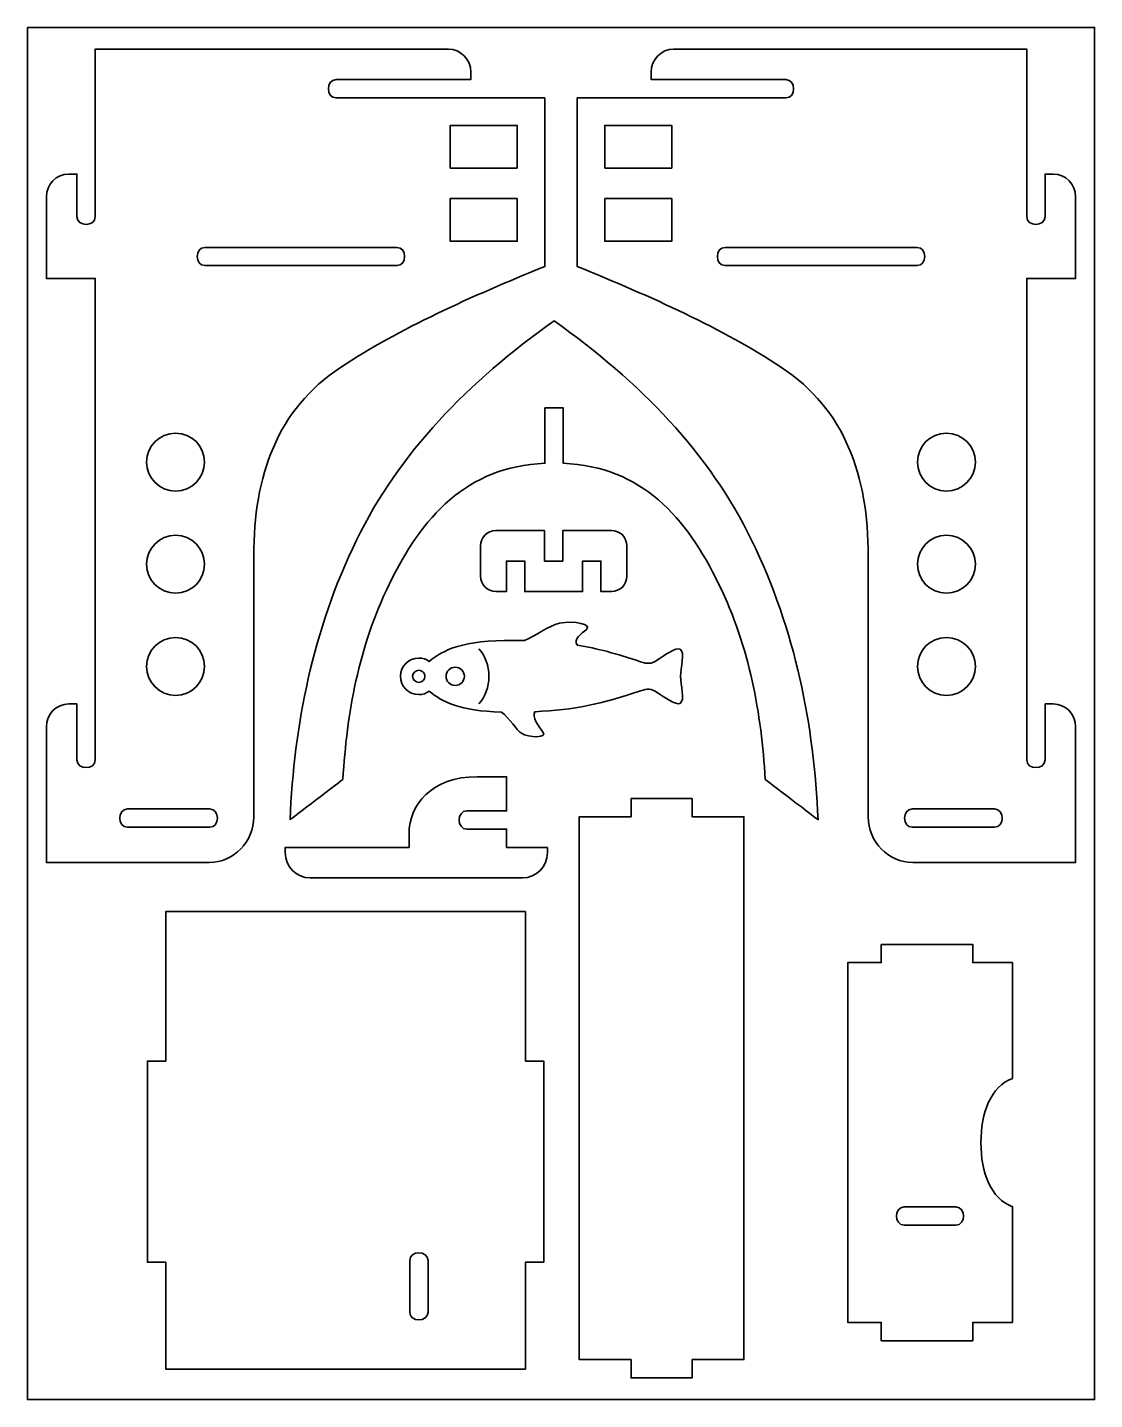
# Model space of a CAD drawing. Header units: millimetres. Extents: x -72 to 288, y -109 to 116.
# Drawn here: x -71.8 to 103.2, y -109.3 to 115.7 of the extents above; entities that cross this region are included whole.
import ezdxf

# ---------------------------------------------------------------- set-up
doc = ezdxf.new("R2010")
doc.units = ezdxf.units.MM
doc.header["$MEASUREMENT"] = 0
for name, color, linetype in [('Capa 1', 7, 'Continuous'), ('Capa 2', 1, 'Continuous'), ('Capa 3', 5, 'Continuous')]:
    doc.layers.add(name, color=color, linetype=linetype)

msp = doc.modelspace()

# ---------------------------------------------------------------- linework, layer by layer
at = {"layer": 'Capa 1', "lineweight": 35}
for points, knots in [([(-63.6915, 4.7611), (-63.6915, 4.7611), (-65.0381, 4.7611), (-65.0381, 4.7611), (-65.0381, 4.7611), (-67.0475, 4.7611), (-68.6915, 3.0727), (-68.6915, 1.0111), (-68.6915, 1.0111), (-68.6915, 1.0111), (-68.6915, -21.239), (-68.6915, -21.239), (-68.6915, -21.239), (-68.6915, -21.239), (-41.9978, -21.239), (-41.9978, -21.239), (-41.9978, -21.239), (-37.9794, -21.239), (-34.6915, -17.864), (-34.6915, -13.7389), (-34.6915, -13.7389), (-34.6915, -13.7389), (-34.6914, 28.985), (-34.6914, 28.985), (-34.6914, 28.985), (-34.6914, 42.205), (-30.8712, 53.0285), (-20.4389, 59.9408), (-20.4389, 59.9408), (-10.8274, 66.3097), (0.9797, 71.5899), (13.0327, 76.4847), (13.0327, 76.4847), (13.0327, 76.4847), (13.0327, 104.1273), (13.0327, 104.1273), (13.0327, 104.1273), (13.0327, 104.1273), (-21.1825, 104.1273), (-21.1825, 104.1273), (-21.1825, 104.1273), (-22.8737, 104.1273), (-22.8727, 107.1273), (-21.1825, 107.1273), (-21.1825, 107.1273), (-21.1825, 107.1273), (0.9032, 107.1275), (0.9032, 107.1275), (0.9032, 107.1275), (0.9032, 107.1275), (0.9032, 108.3772), (0.9032, 108.3772), (0.9032, 108.3772), (0.9032, 110.4392), (-0.7412, 112.1273), (-2.7499, 112.1273), (-2.7499, 112.1273), (-2.7499, 112.1273), (-60.6915, 112.1273), (-60.6915, 112.1273), (-60.6915, 112.1273), (-60.6915, 112.1273), (-60.6915, 84.6646), (-60.6915, 84.6646), (-60.6915, 84.6646), (-60.6915, 82.9735), (-63.6916, 82.974), (-63.6916, 84.6646), (-63.6916, 84.6646), (-63.6916, 84.6646), (-63.6915, 91.645), (-63.6915, 91.645), (-63.6915, 91.645), (-63.6915, 91.645), (-65.0381, 91.645), (-65.0381, 91.645), (-65.0381, 91.645), (-67.0475, 91.645), (-68.6915, 89.9576), (-68.6915, 87.8949), (-68.6915, 87.8949), (-68.6915, 87.8949), (-68.6915, 74.5393), (-68.6915, 74.5393), (-68.6915, 74.5393), (-68.6915, 74.5393), (-60.6915, 74.5393), (-60.6915, 74.5393), (-60.6915, 74.5393), (-60.6915, 74.5393), (-60.6915, -4.4245), (-60.6915, -4.4245), (-60.6915, -4.4245), (-60.6915, -6.1126), (-63.6916, -6.1147), (-63.6916, -4.4245), (-63.6916, -4.4245), (-63.6916, -4.4245), (-63.6915, 4.7611), (-63.6915, 4.7611)], [0, 0, 0, 0, 0.03846154, 0.03846154, 0.03846154, 0.03846155, 0.07692308, 0.07692308, 0.07692308, 0.07692309, 0.11538462, 0.11538462, 0.11538462, 0.11538463, 0.15384615, 0.15384615, 0.15384615, 0.15384616, 0.19230769, 0.19230769, 0.19230769, 0.1923077, 0.23076923, 0.23076923, 0.23076923, 0.23076924, 0.26923077, 0.26923077, 0.26923077, 0.26923078, 0.30769231, 0.30769231, 0.30769231, 0.30769232, 0.34615385, 0.34615385, 0.34615385, 0.34615386, 0.38461538, 0.38461538, 0.38461538, 0.38461539, 0.42307692, 0.42307692, 0.42307692, 0.42307693, 0.46153846, 0.46153846, 0.46153846, 0.46153847, 0.5, 0.5, 0.5, 0.50000001, 0.53846154, 0.53846154, 0.53846154, 0.53846155, 0.57692308, 0.57692308, 0.57692308, 0.57692309, 0.61538462, 0.61538462, 0.61538462, 0.61538463, 0.65384615, 0.65384615, 0.65384615, 0.65384616, 0.69230769, 0.69230769, 0.69230769, 0.6923077, 0.73076923, 0.73076923, 0.73076923, 0.73076924, 0.76923077, 0.76923077, 0.76923077, 0.76923078, 0.80769231, 0.80769231, 0.80769231, 0.80769232, 0.84615385, 0.84615385, 0.84615385, 0.84615386, 0.88461538, 0.88461538, 0.88461538, 0.88461539, 0.92307692, 0.92307692, 0.92307692, 0.92307693, 1, 1, 1, 1]), ([(95.0853, 4.7611), (95.0853, 4.7611), (96.4319, 4.7611), (96.4319, 4.7611), (96.4319, 4.7611), (98.4413, 4.7611), (100.0852, 3.0727), (100.0852, 1.0111), (100.0852, 1.0111), (100.0852, 1.0111), (100.0852, -21.239), (100.0852, -21.239), (100.0852, -21.239), (100.0852, -21.239), (73.3916, -21.239), (73.3916, -21.239), (73.3916, -21.239), (69.3731, -21.239), (66.0852, -17.864), (66.0852, -13.7389), (66.0852, -13.7389), (66.0852, -13.7389), (66.0852, 28.985), (66.0852, 28.985), (66.0852, 28.985), (66.0852, 42.205), (62.2649, 53.0285), (51.8326, 59.9408), (51.8326, 59.9408), (42.2209, 66.3097), (30.4137, 71.5899), (18.361, 76.4847), (18.361, 76.4847), (18.361, 76.4847), (18.361, 104.1273), (18.361, 104.1273), (18.361, 104.1273), (18.361, 104.1273), (52.5763, 104.1273), (52.5763, 104.1273), (52.5763, 104.1273), (54.2671, 104.1273), (54.2664, 107.1273), (52.5762, 107.1273), (52.5762, 107.1273), (52.5762, 107.1273), (30.4903, 107.1275), (30.4903, 107.1275), (30.4903, 107.1275), (30.4903, 107.1275), (30.4903, 108.3772), (30.4903, 108.3772), (30.4903, 108.3772), (30.4903, 110.4392), (32.1349, 112.1273), (34.1436, 112.1273), (34.1436, 112.1273), (34.1436, 112.1273), (92.0853, 112.1273), (92.0853, 112.1273), (92.0853, 112.1273), (92.0853, 112.1273), (92.0853, 84.6646), (92.0853, 84.6646), (92.0853, 84.6646), (92.0853, 82.9735), (95.0853, 82.974), (95.0853, 84.6646), (95.0853, 84.6646), (95.0853, 84.6646), (95.0853, 91.645), (95.0853, 91.645), (95.0853, 91.645), (95.0853, 91.645), (96.4319, 91.645), (96.4319, 91.645), (96.4319, 91.645), (98.4413, 91.645), (100.0852, 89.9576), (100.0852, 87.8949), (100.0852, 87.8949), (100.0852, 87.8949), (100.0852, 74.5393), (100.0852, 74.5393), (100.0852, 74.5393), (100.0852, 74.5393), (92.0853, 74.5393), (92.0853, 74.5393), (92.0853, 74.5393), (92.0853, 74.5393), (92.0853, -4.4245), (92.0853, -4.4245), (92.0853, -4.4245), (92.0853, -6.1126), (95.0853, -6.1147), (95.0853, -4.4245), (95.0853, -4.4245), (95.0853, -4.4245), (95.0853, 4.7611), (95.0853, 4.7611)], [0, 0, 0, 0, 0.03846154, 0.03846154, 0.03846154, 0.03846155, 0.07692308, 0.07692308, 0.07692308, 0.07692309, 0.11538462, 0.11538462, 0.11538462, 0.11538463, 0.15384615, 0.15384615, 0.15384615, 0.15384616, 0.19230769, 0.19230769, 0.19230769, 0.1923077, 0.23076923, 0.23076923, 0.23076923, 0.23076924, 0.26923077, 0.26923077, 0.26923077, 0.26923078, 0.30769231, 0.30769231, 0.30769231, 0.30769232, 0.34615385, 0.34615385, 0.34615385, 0.34615386, 0.38461538, 0.38461538, 0.38461538, 0.38461539, 0.42307692, 0.42307692, 0.42307692, 0.42307693, 0.46153846, 0.46153846, 0.46153846, 0.46153847, 0.5, 0.5, 0.5, 0.50000001, 0.53846154, 0.53846154, 0.53846154, 0.53846155, 0.57692308, 0.57692308, 0.57692308, 0.57692309, 0.61538462, 0.61538462, 0.61538462, 0.61538463, 0.65384615, 0.65384615, 0.65384615, 0.65384616, 0.69230769, 0.69230769, 0.69230769, 0.6923077, 0.73076923, 0.73076923, 0.73076923, 0.73076924, 0.76923077, 0.76923077, 0.76923077, 0.76923078, 0.80769231, 0.80769231, 0.80769231, 0.80769232, 0.84615385, 0.84615385, 0.84615385, 0.84615386, 0.88461538, 0.88461538, 0.88461538, 0.88461539, 0.92307692, 0.92307692, 0.92307692, 0.92307693, 1, 1, 1, 1]), ([(8.5327, 92.6273), (8.5327, 92.6273), (-2.4673, 92.6273), (-2.4673, 92.6273), (-2.4673, 92.6273), (-2.4673, 92.6273), (-2.4673, 99.6273), (-2.4673, 99.6273), (-2.4673, 99.6273), (-2.4673, 99.6273), (8.5327, 99.6273), (8.5327, 99.6273), (8.5327, 99.6273), (8.5327, 99.6273), (8.5327, 92.6273), (8.5327, 92.6273)], [0, 0, 0, 0, 0.2, 0.2, 0.2, 0.20000001, 0.4, 0.4, 0.4, 0.40000001, 0.6, 0.6, 0.6, 0.60000001, 1, 1, 1, 1]), ([(22.8611, 92.6273), (22.8611, 92.6273), (33.8611, 92.6273), (33.8611, 92.6273), (33.8611, 92.6273), (33.8611, 92.6273), (33.8611, 99.6273), (33.8611, 99.6273), (33.8611, 99.6273), (33.8611, 99.6273), (22.8611, 99.6273), (22.8611, 99.6273), (22.8611, 99.6273), (22.8611, 99.6273), (22.8611, 92.6273), (22.8611, 92.6273)], [0, 0, 0, 0, 0.2, 0.2, 0.2, 0.20000001, 0.4, 0.4, 0.4, 0.40000001, 0.6, 0.6, 0.6, 0.60000001, 1, 1, 1, 1]), ([(8.5327, 87.6272), (8.5327, 87.6272), (-2.4673, 87.6272), (-2.4673, 87.6272), (-2.4673, 87.6272), (-2.4673, 87.6272), (-2.4673, 80.6275), (-2.4673, 80.6275), (-2.4673, 80.6275), (-2.4673, 80.6275), (8.5327, 80.6275), (8.5327, 80.6275), (8.5327, 80.6275), (8.5327, 80.6275), (8.5327, 87.6272), (8.5327, 87.6272)], [0, 0, 0, 0, 0.2, 0.2, 0.2, 0.20000001, 0.4, 0.4, 0.4, 0.40000001, 0.6, 0.6, 0.6, 0.60000001, 1, 1, 1, 1]), ([(22.8611, 87.6272), (22.8611, 87.6272), (33.8611, 87.6272), (33.8611, 87.6272), (33.8611, 87.6272), (33.8611, 87.6272), (33.8611, 80.6275), (33.8611, 80.6275), (33.8611, 80.6275), (33.8611, 80.6275), (22.8611, 80.6275), (22.8611, 80.6275), (22.8611, 80.6275), (22.8611, 80.6275), (22.8611, 87.6272), (22.8611, 87.6272)], [0, 0, 0, 0, 0.2, 0.2, 0.2, 0.20000001, 0.4, 0.4, 0.4, 0.40000001, 0.6, 0.6, 0.6, 0.60000001, 1, 1, 1, 1]), ([(-11.219, 79.6274), (-11.219, 79.6274), (-42.6826, 79.6274), (-42.6826, 79.6274), (-42.6826, 79.6274), (-44.3734, 79.6274), (-44.3727, 76.6272), (-42.6826, 76.6272), (-42.6826, 76.6272), (-42.6826, 76.6272), (-11.219, 76.6272), (-11.219, 76.6272), (-11.219, 76.6272), (-9.5289, 76.6272), (-9.5278, 79.6272), (-11.219, 79.6274)], [0, 0, 0, 0, 0.2, 0.2, 0.2, 0.20000001, 0.4, 0.4, 0.4, 0.40000001, 0.6, 0.6, 0.6, 0.60000001, 1, 1, 1, 1]), ([(42.6128, 79.6274), (42.6128, 79.6274), (74.0763, 79.6274), (74.0763, 79.6274), (74.0763, 79.6274), (75.7672, 79.6274), (75.7664, 76.6272), (74.0763, 76.6272), (74.0763, 76.6272), (74.0763, 76.6272), (42.6128, 76.6272), (42.6128, 76.6272), (42.6128, 76.6272), (40.9223, 76.6272), (40.9215, 79.6272), (42.6128, 79.6274)], [0, 0, 0, 0, 0.2, 0.2, 0.2, 0.20000001, 0.4, 0.4, 0.4, 0.40000001, 0.6, 0.6, 0.6, 0.60000001, 1, 1, 1, 1]), ([(-28.739, -14.242), (-28.062, 1.2867), (-25.0744, 16.7432), (-17.847, 31.6057), (-17.847, 31.6057), (-10.898, 45.8939), (0.4696, 57.5652), (14.5584, 67.5721), (14.5584, 67.5721), (28.6477, 57.5652), (40.0149, 45.8939), (46.9643, 31.6057), (46.9643, 31.6057), (54.1913, 16.7433), (57.1793, 1.2866), (57.8563, -14.242), (57.8563, -14.242), (57.8563, -14.242), (49.1861, -7.6119), (49.1861, -7.6119), (49.1861, -7.6119), (48.5475, 3.2223), (46.6482, 13.9714), (41.5964, 24.359), (41.5964, 24.359), (36.2176, 35.4189), (28.9952, 43.6361), (16.0585, 44.2235), (16.0585, 44.2235), (16.0585, 44.2235), (16.0585, 53.3009), (16.0585, 53.3009), (16.0585, 53.3009), (16.0585, 53.3009), (13.0585, 53.3009), (13.0585, 53.3009), (13.0585, 53.3009), (13.0585, 53.3009), (13.0585, 44.2236), (13.0585, 44.2236), (13.0585, 44.2236), (0.1221, 43.6362), (-7.1007, 35.4189), (-12.4795, 24.359), (-12.4795, 24.359), (-17.5309, 13.9718), (-19.4303, 3.2226), (-20.0685, -7.6115), (-20.0685, -7.6115), (-20.0685, -7.6115), (-28.739, -14.242), (-28.739, -14.242)], [0, 0, 0, 0, 0.07142857, 0.07142857, 0.07142857, 0.07142858, 0.14285714, 0.14285714, 0.14285714, 0.14285715, 0.21428571, 0.21428571, 0.21428571, 0.21428572, 0.28571429, 0.28571429, 0.28571429, 0.2857143, 0.35714286, 0.35714286, 0.35714286, 0.35714287, 0.42857143, 0.42857143, 0.42857143, 0.42857144, 0.5, 0.5, 0.5, 0.50000001, 0.57142857, 0.57142857, 0.57142857, 0.57142858, 0.64285714, 0.64285714, 0.64285714, 0.64285715, 0.71428571, 0.71428571, 0.71428571, 0.71428572, 0.78571429, 0.78571429, 0.78571429, 0.7857143, 0.85714286, 0.85714286, 0.85714286, 0.85714287, 1, 1, 1, 1]), ([(-47.5163, 49.1582), (-50.1392, 49.1582), (-52.2665, 47.0309), (-52.2665, 44.408), (-52.2665, 44.408), (-52.2665, 41.7852), (-50.1392, 39.6582), (-47.5163, 39.6582), (-47.5163, 39.6582), (-44.8934, 39.6582), (-42.7665, 41.7851), (-42.7665, 44.408), (-42.7665, 44.408), (-42.7665, 47.031), (-44.8934, 49.1582), (-47.5163, 49.1582)], [0, 0, 0, 0, 0.2, 0.2, 0.2, 0.20000001, 0.4, 0.4, 0.4, 0.40000001, 0.6, 0.6, 0.6, 0.60000001, 1, 1, 1, 1]), ([(78.9101, 49.1582), (81.533, 49.1582), (83.6602, 47.0309), (83.6602, 44.408), (83.6602, 44.408), (83.6602, 41.7852), (81.5329, 39.6582), (78.91, 39.6582), (78.91, 39.6582), (76.2872, 39.6582), (74.1602, 41.7851), (74.1602, 44.408), (74.1602, 44.408), (74.1602, 47.031), (76.2871, 49.1582), (78.9101, 49.1582)], [0, 0, 0, 0, 0.2, 0.2, 0.2, 0.20000001, 0.4, 0.4, 0.4, 0.40000001, 0.6, 0.6, 0.6, 0.60000001, 1, 1, 1, 1]), ([(-47.5163, 22.908), (-50.1392, 22.908), (-52.2665, 25.0352), (-52.2665, 27.6581), (-52.2665, 27.6581), (-52.2665, 30.2811), (-50.1392, 32.4079), (-47.5163, 32.4079), (-47.5163, 32.4079), (-44.8938, 32.408), (-42.7665, 30.281), (-42.7665, 27.6581), (-42.7665, 27.6581), (-42.7665, 25.0353), (-44.8938, 22.908), (-47.5163, 22.908)], [0, 0, 0, 0, 0.2, 0.2, 0.2, 0.20000001, 0.4, 0.4, 0.4, 0.40000001, 0.6, 0.6, 0.6, 0.60000001, 1, 1, 1, 1]), ([(5.0078, 33.1922), (5.0078, 33.1922), (12.9961, 33.1922), (12.9961, 33.1922), (12.9961, 33.1922), (12.9961, 33.1922), (12.9961, 28.1919), (12.9961, 28.1919), (12.9961, 28.1919), (12.9961, 28.1919), (15.996, 28.1919), (15.996, 28.1919), (15.996, 28.1919), (15.996, 28.1919), (15.996, 33.1922), (15.996, 33.1922), (15.996, 33.1922), (15.996, 33.1922), (23.9843, 33.1922), (23.9843, 33.1922), (23.9843, 33.1922), (25.3659, 33.1922), (26.4957, 32.0672), (26.4957, 30.692), (26.4957, 30.692), (26.4957, 30.692), (26.4958, 25.6922), (26.4958, 25.6922), (26.4958, 25.6922), (26.4958, 24.317), (25.3658, 23.192), (23.9843, 23.192), (23.9843, 23.192), (23.9843, 23.192), (22.2458, 23.192), (22.2458, 23.192), (22.2458, 23.192), (22.2458, 23.192), (22.2458, 28.1919), (22.2458, 28.1919), (22.2458, 28.1919), (22.2458, 28.1919), (19.2459, 28.1919), (19.2459, 28.1919), (19.2459, 28.1919), (19.2459, 28.1919), (19.2459, 23.192), (19.2459, 23.192), (19.2459, 23.192), (19.2459, 23.192), (9.7459, 23.192), (9.7459, 23.192), (9.7459, 23.192), (9.7459, 23.192), (9.7459, 28.1919), (9.7459, 28.1919), (9.7459, 28.1919), (9.7459, 28.1919), (6.7459, 28.1919), (6.7459, 28.1919), (6.7459, 28.1919), (6.7459, 28.1919), (6.7459, 23.192), (6.7459, 23.192), (6.7459, 23.192), (6.7459, 23.192), (5.0078, 23.192), (5.0078, 23.192), (5.0078, 23.192), (3.6262, 23.192), (2.4959, 24.317), (2.4959, 25.6921), (2.4959, 25.6921), (2.4959, 25.6921), (2.4959, 30.692), (2.4959, 30.692), (2.4959, 30.692), (2.4959, 32.0672), (3.6262, 33.1922), (5.0078, 33.1922)], [0, 0, 0, 0, 0.04761905, 0.04761905, 0.04761905, 0.04761906, 0.0952381, 0.0952381, 0.0952381, 0.09523811, 0.14285714, 0.14285714, 0.14285714, 0.14285715, 0.19047619, 0.19047619, 0.19047619, 0.1904762, 0.23809524, 0.23809524, 0.23809524, 0.23809525, 0.28571429, 0.28571429, 0.28571429, 0.2857143, 0.33333333, 0.33333333, 0.33333333, 0.33333334, 0.38095238, 0.38095238, 0.38095238, 0.38095239, 0.42857143, 0.42857143, 0.42857143, 0.42857144, 0.47619048, 0.47619048, 0.47619048, 0.47619049, 0.52380952, 0.52380952, 0.52380952, 0.52380953, 0.57142857, 0.57142857, 0.57142857, 0.57142858, 0.61904762, 0.61904762, 0.61904762, 0.61904763, 0.66666667, 0.66666667, 0.66666667, 0.66666668, 0.71428571, 0.71428571, 0.71428571, 0.71428572, 0.76190476, 0.76190476, 0.76190476, 0.76190477, 0.80952381, 0.80952381, 0.80952381, 0.80952382, 0.85714286, 0.85714286, 0.85714286, 0.85714287, 0.9047619, 0.9047619, 0.9047619, 0.90476191, 1, 1, 1, 1]), ([(78.9101, 22.908), (81.533, 22.908), (83.6602, 25.0352), (83.6602, 27.6581), (83.6602, 27.6581), (83.6602, 30.2811), (81.5329, 32.4079), (78.91, 32.4079), (78.91, 32.4079), (76.2872, 32.408), (74.1602, 30.281), (74.1602, 27.6581), (74.1602, 27.6581), (74.1602, 25.0353), (76.2871, 22.908), (78.9101, 22.908)], [0, 0, 0, 0, 0.2, 0.2, 0.2, 0.20000001, 0.4, 0.4, 0.4, 0.40000001, 0.6, 0.6, 0.6, 0.60000001, 1, 1, 1, 1]), ([(-5.8995, 6.8373), (-3.8834, 5.1076), (-0.8255, 3.5976), (5.921, 3.4135), (5.921, 3.4135), (7.2401, 2.4479), (8.5178, 0.3457), (9.193, -0.0515), (9.193, -0.0515), (10.4289, -0.7786), (13.6278, -0.9239), (12.6827, 0.2392), (12.6827, 0.2392), (11.9708, 1.1159), (10.8874, 2.6113), (11.3912, 3.4819), (11.3912, 3.4819), (18.0181, 3.7621), (22.1911, 4.7311), (28.7493, 6.8855), (28.7493, 6.8855), (29.9071, 7.2659), (30.4214, 7.3216), (31.5119, 6.5948), (31.5119, 6.5948), (32.6024, 5.8678), (34.5641, 4.4676), (35.2196, 4.85), (35.2196, 4.85), (36.092, 5.3587), (35.2922, 7.9008), (35.2922, 9.2848), (35.2922, 9.2848), (35.2922, 10.6688), (36.092, 13.2105), (35.2196, 13.7195), (35.2196, 13.7195), (34.5641, 14.102), (32.6023, 12.7014), (31.5119, 11.9747), (31.5119, 11.9747), (30.4215, 11.2476), (29.9071, 11.3033), (28.7493, 11.6837), (28.7493, 11.6837), (24.7697, 12.9911), (21.6687, 13.8621), (18.3642, 14.4074), (18.3642, 14.4074), (17.6541, 15.39), (19.0243, 16.2267), (19.8801, 16.9601), (19.8801, 16.9601), (20.8457, 17.7878), (17.9169, 18.4866), (15.4453, 17.9783), (15.4453, 17.9783), (13.5527, 17.5885), (11.5972, 15.8965), (9.7222, 15.1426), (9.7222, 15.1426), (9.1077, 15.1575), (8.4723, 15.168), (7.8119, 15.1733), (7.8119, 15.1733), (-0.2733, 15.2397), (-3.7038, 13.6158), (-5.8995, 11.732), (-5.8995, 11.732), (-6.3895, 12.0799), (-6.9878, 12.2848), (-7.6341, 12.2848), (-7.6341, 12.2848), (-9.2904, 12.2849), (-10.6338, 10.9411), (-10.6338, 9.2848), (-10.6338, 9.2848), (-10.6338, 7.6281), (-9.2904, 6.2847), (-7.6341, 6.2847), (-7.6341, 6.2847), (-6.9878, 6.2848), (-6.3895, 6.4894), (-5.8995, 6.8373)], [0, 0, 0, 0, 0.04545455, 0.04545455, 0.04545455, 0.04545456, 0.09090909, 0.09090909, 0.09090909, 0.0909091, 0.13636364, 0.13636364, 0.13636364, 0.13636365, 0.18181818, 0.18181818, 0.18181818, 0.18181819, 0.22727273, 0.22727273, 0.22727273, 0.22727274, 0.27272727, 0.27272727, 0.27272727, 0.27272728, 0.31818182, 0.31818182, 0.31818182, 0.31818183, 0.36363636, 0.36363636, 0.36363636, 0.36363637, 0.40909091, 0.40909091, 0.40909091, 0.40909092, 0.45454545, 0.45454545, 0.45454545, 0.45454546, 0.5, 0.5, 0.5, 0.50000001, 0.54545455, 0.54545455, 0.54545455, 0.54545456, 0.59090909, 0.59090909, 0.59090909, 0.5909091, 0.63636364, 0.63636364, 0.63636364, 0.63636365, 0.68181818, 0.68181818, 0.68181818, 0.68181819, 0.72727273, 0.72727273, 0.72727273, 0.72727274, 0.77272727, 0.77272727, 0.77272727, 0.77272728, 0.81818182, 0.81818182, 0.81818182, 0.81818183, 0.86363636, 0.86363636, 0.86363636, 0.86363637, 0.90909091, 0.90909091, 0.90909091, 0.90909092, 1, 1, 1, 1]), ([(-47.5163, 15.6581), (-50.1392, 15.6581), (-52.2665, 13.5308), (-52.2665, 10.9082), (-52.2665, 10.9082), (-52.2665, 8.2854), (-50.1392, 6.1581), (-47.5163, 6.1581), (-47.5163, 6.1581), (-44.8938, 6.1581), (-42.7665, 8.2853), (-42.7665, 10.9082), (-42.7665, 10.9082), (-42.7665, 13.5309), (-44.8938, 15.658), (-47.5163, 15.6581)], [0, 0, 0, 0, 0.2, 0.2, 0.2, 0.20000001, 0.4, 0.4, 0.4, 0.40000001, 0.6, 0.6, 0.6, 0.60000001, 1, 1, 1, 1]), ([(78.9101, 15.6581), (81.533, 15.6581), (83.6602, 13.5308), (83.6602, 10.9082), (83.6602, 10.9082), (83.6602, 8.2854), (81.5329, 6.1581), (78.91, 6.1581), (78.91, 6.1581), (76.2872, 6.1581), (74.1602, 8.2853), (74.1602, 10.9082), (74.1602, 10.9082), (74.1602, 13.5309), (76.2871, 15.658), (78.9101, 15.6581)], [0, 0, 0, 0, 0.2, 0.2, 0.2, 0.20000001, 0.4, 0.4, 0.4, 0.40000001, 0.6, 0.6, 0.6, 0.60000001, 1, 1, 1, 1]), ([(-7.6337, 10.2846), (-7.0816, 10.2846), (-6.6336, 9.8369), (-6.6336, 9.2848), (-6.6336, 9.2848), (-6.6336, 8.7327), (-7.0817, 8.2846), (-7.6338, 8.2846), (-7.6338, 8.2846), (-8.1858, 8.2847), (-8.6339, 8.7327), (-8.6339, 9.2848), (-8.6339, 9.2848), (-8.6339, 9.8369), (-8.1859, 10.2845), (-7.6337, 10.2846)], [0, 0, 0, 0, 0.2, 0.2, 0.2, 0.20000001, 0.4, 0.4, 0.4, 0.40000001, 0.6, 0.6, 0.6, 0.60000001, 1, 1, 1, 1]), ([(13.4843, -18.7804), (13.4843, -18.7804), (13.4843, -19.6295), (13.4843, -19.6295), (13.4843, -19.6295), (13.4843, -21.9128), (11.6427, -23.7804), (9.3924, -23.7804), (9.3924, -23.7804), (9.3924, -23.7804), (-25.4236, -23.7804), (-25.4236, -23.7804), (-25.4236, -23.7804), (-27.6743, -23.7804), (-29.5159, -21.9128), (-29.5159, -19.6296), (-29.5159, -19.6296), (-29.5159, -19.6296), (-29.5158, -18.7804), (-29.5158, -18.7804), (-29.5158, -18.7804), (-29.5158, -18.7804), (-9.2262, -18.7804), (-9.2262, -18.7804), (-9.2262, -18.7804), (-9.2262, -18.7804), (-9.2262, -16.4789), (-9.2262, -16.4789), (-9.2262, -16.4789), (-9.2262, -11.9129), (-5.5436, -7.1776), (1.9576, -7.1776), (1.9576, -7.1776), (1.9576, -7.1776), (6.7738, -7.1776), (6.7738, -7.1776), (6.7738, -7.1776), (6.7738, -7.1776), (6.7738, -12.7801), (6.7738, -12.7801), (6.7738, -12.7801), (6.7738, -12.7801), (0.2551, -12.7801), (0.2551, -12.7801), (0.2551, -12.7801), (-1.4344, -12.7801), (-1.4362, -15.7801), (0.2551, -15.7801), (0.2551, -15.7801), (0.2551, -15.7801), (6.7738, -15.78), (6.7738, -15.78), (6.7738, -15.78), (6.7738, -15.78), (6.7738, -18.7804), (6.7738, -18.7804), (6.7738, -18.7804), (6.7738, -18.7804), (13.4843, -18.7804), (13.4843, -18.7804)], [0, 0, 0, 0, 0.0625, 0.0625, 0.0625, 0.06250001, 0.125, 0.125, 0.125, 0.12500001, 0.1875, 0.1875, 0.1875, 0.18750001, 0.25, 0.25, 0.25, 0.25000001, 0.3125, 0.3125, 0.3125, 0.31250001, 0.375, 0.375, 0.375, 0.37500001, 0.4375, 0.4375, 0.4375, 0.43750001, 0.5, 0.5, 0.5, 0.50000001, 0.5625, 0.5625, 0.5625, 0.56250001, 0.625, 0.625, 0.625, 0.62500001, 0.6875, 0.6875, 0.6875, 0.68750001, 0.75, 0.75, 0.75, 0.75000001, 0.8125, 0.8125, 0.8125, 0.81250001, 0.875, 0.875, 0.875, 0.87500001, 1, 1, 1, 1]), ([(37.1857, -102.7539), (37.1857, -102.7539), (37.1857, -105.754), (37.1857, -105.754), (37.1857, -105.754), (37.1857, -105.754), (27.1858, -105.754), (27.1858, -105.754), (27.1858, -105.754), (27.1858, -105.754), (27.1858, -102.7539), (27.1858, -102.7539), (27.1858, -102.7539), (27.1858, -102.7539), (18.6857, -102.7539), (18.6857, -102.7539), (18.6857, -102.7539), (18.6857, -102.7539), (18.6857, -13.7537), (18.6857, -13.7537), (18.6857, -13.7537), (18.6857, -13.7537), (27.1858, -13.7537), (27.1858, -13.7537), (27.1858, -13.7537), (27.1858, -13.7537), (27.1858, -10.7537), (27.1858, -10.7537), (27.1858, -10.7537), (27.1858, -10.7537), (37.1857, -10.7537), (37.1857, -10.7537), (37.1857, -10.7537), (37.1857, -10.7537), (37.1857, -13.7537), (37.1857, -13.7537), (37.1857, -13.7537), (37.1857, -13.7537), (45.6859, -13.7537), (45.6859, -13.7537), (45.6859, -13.7537), (45.6859, -13.7537), (45.6859, -102.7539), (45.6859, -102.7539), (45.6859, -102.7539), (45.6859, -102.7539), (37.1857, -102.7539), (37.1857, -102.7539)], [0, 0, 0, 0, 0.07692308, 0.07692308, 0.07692308, 0.07692309, 0.15384615, 0.15384615, 0.15384615, 0.15384616, 0.23076923, 0.23076923, 0.23076923, 0.23076924, 0.30769231, 0.30769231, 0.30769231, 0.30769232, 0.38461538, 0.38461538, 0.38461538, 0.38461539, 0.46153846, 0.46153846, 0.46153846, 0.46153847, 0.53846154, 0.53846154, 0.53846154, 0.53846155, 0.61538462, 0.61538462, 0.61538462, 0.61538463, 0.69230769, 0.69230769, 0.69230769, 0.6923077, 0.76923077, 0.76923077, 0.76923077, 0.76923078, 0.84615385, 0.84615385, 0.84615385, 0.84615386, 1, 1, 1, 1]), ([(-41.9209, -12.4671), (-41.9209, -12.4671), (-55.3847, -12.4671), (-55.3847, -12.4671), (-55.3847, -12.4671), (-57.0756, -12.4671), (-57.0752, -15.4672), (-55.3847, -15.4672), (-55.3847, -15.4672), (-55.3847, -15.4672), (-41.9209, -15.4671), (-41.9209, -15.4671), (-41.9209, -15.4671), (-40.2304, -15.4671), (-40.2301, -12.4672), (-41.9209, -12.4671)], [0, 0, 0, 0, 0.2, 0.2, 0.2, 0.20000001, 0.4, 0.4, 0.4, 0.40000001, 0.6, 0.6, 0.6, 0.60000001, 1, 1, 1, 1]), ([(73.3147, -12.4671), (73.3147, -12.4671), (86.7781, -12.4671), (86.7781, -12.4671), (86.7781, -12.4671), (88.4693, -12.4671), (88.4689, -15.4672), (86.778, -15.4672), (86.778, -15.4672), (86.778, -15.4672), (73.3147, -15.4671), (73.3147, -15.4671), (73.3147, -15.4671), (71.6238, -15.4671), (71.6234, -12.4672), (73.3147, -12.4671)], [0, 0, 0, 0, 0.2, 0.2, 0.2, 0.20000001, 0.4, 0.4, 0.4, 0.40000001, 0.6, 0.6, 0.6, 0.60000001, 1, 1, 1, 1]), ([(9.8694, -53.8071), (9.8694, -53.8071), (12.8694, -53.8071), (12.8694, -53.8071), (12.8694, -53.8071), (12.8694, -53.8071), (12.8694, -86.8069), (12.8694, -86.8069), (12.8694, -86.8069), (12.8694, -86.8069), (9.8694, -86.8069), (9.8694, -86.8069), (9.8694, -86.8069), (9.8694, -86.8069), (9.8694, -104.3069), (9.8694, -104.3069), (9.8694, -104.3069), (9.8694, -104.3069), (-49.1306, -104.3069), (-49.1306, -104.3069), (-49.1306, -104.3069), (-49.1306, -104.3069), (-49.1306, -86.8069), (-49.1306, -86.8069), (-49.1306, -86.8069), (-49.1306, -86.8069), (-52.1307, -86.8069), (-52.1307, -86.8069), (-52.1307, -86.8069), (-52.1307, -86.8069), (-52.1307, -53.8071), (-52.1307, -53.8071), (-52.1307, -53.8071), (-52.1307, -53.8071), (-49.1306, -53.8071), (-49.1306, -53.8071), (-49.1306, -53.8071), (-49.1306, -53.8071), (-49.1306, -29.3069), (-49.1306, -29.3069), (-49.1306, -29.3069), (-49.1306, -29.3069), (9.8694, -29.3069), (9.8694, -29.3069), (9.8694, -29.3069), (9.8694, -29.3069), (9.8694, -53.8071), (9.8694, -53.8071)], [0, 0, 0, 0, 0.07692308, 0.07692308, 0.07692308, 0.07692309, 0.15384615, 0.15384615, 0.15384615, 0.15384616, 0.23076923, 0.23076923, 0.23076923, 0.23076924, 0.30769231, 0.30769231, 0.30769231, 0.30769232, 0.38461538, 0.38461538, 0.38461538, 0.38461539, 0.46153846, 0.46153846, 0.46153846, 0.46153847, 0.53846154, 0.53846154, 0.53846154, 0.53846155, 0.61538462, 0.61538462, 0.61538462, 0.61538463, 0.69230769, 0.69230769, 0.69230769, 0.6923077, 0.76923077, 0.76923077, 0.76923077, 0.76923078, 0.84615385, 0.84615385, 0.84615385, 0.84615386, 1, 1, 1, 1]), ([(68.2139, -34.6713), (68.2139, -34.6713), (83.2136, -34.6713), (83.2136, -34.6713), (83.2136, -34.6713), (83.2136, -34.6713), (83.2136, -37.6714), (83.2136, -37.6714), (83.2136, -37.6714), (83.2136, -37.6714), (89.7139, -37.6714), (89.7139, -37.6714), (89.7139, -37.6714), (89.7139, -37.6714), (89.7139, -56.6519), (89.7139, -56.6519), (89.7139, -56.6519), (86.2109, -57.9868), (84.5605, -62.1912), (84.5605, -67.1714), (84.5605, -67.1714), (84.5605, -72.1515), (86.2108, -76.3563), (89.7139, -77.6915), (89.7139, -77.6915), (89.7139, -77.6915), (89.7139, -96.6714), (89.7139, -96.6714), (89.7139, -96.6714), (89.7139, -96.6714), (83.2136, -96.6714), (83.2136, -96.6714), (83.2136, -96.6714), (83.2136, -96.6714), (83.2136, -99.6714), (83.2136, -99.6714), (83.2136, -99.6714), (83.2136, -99.6714), (68.2135, -99.6714), (68.2135, -99.6714), (68.2135, -99.6714), (68.2135, -99.6714), (68.2139, -96.6714), (68.2139, -96.6714), (68.2139, -96.6714), (68.2139, -96.6714), (62.7137, -96.6714), (62.7137, -96.6714), (62.7137, -96.6714), (62.7137, -96.6714), (62.7137, -37.6714), (62.7137, -37.6714), (62.7137, -37.6714), (62.7137, -37.6714), (68.2139, -37.6714), (68.2139, -37.6714), (68.2139, -37.6714), (68.2139, -37.6714), (68.2139, -34.6713), (68.2139, -34.6713)], [0, 0, 0, 0, 0.0625, 0.0625, 0.0625, 0.06250001, 0.125, 0.125, 0.125, 0.12500001, 0.1875, 0.1875, 0.1875, 0.18750001, 0.25, 0.25, 0.25, 0.25000001, 0.3125, 0.3125, 0.3125, 0.31250001, 0.375, 0.375, 0.375, 0.37500001, 0.4375, 0.4375, 0.4375, 0.43750001, 0.5, 0.5, 0.5, 0.50000001, 0.5625, 0.5625, 0.5625, 0.56250001, 0.625, 0.625, 0.625, 0.62500001, 0.6875, 0.6875, 0.6875, 0.68750001, 0.75, 0.75, 0.75, 0.75000001, 0.8125, 0.8125, 0.8125, 0.81250001, 0.875, 0.875, 0.875, 0.87500001, 1, 1, 1, 1]), ([(71.9819, -77.719), (71.9819, -77.719), (80.4454, -77.719), (80.4454, -77.719), (80.4454, -77.719), (82.137, -77.719), (82.1358, -80.7191), (80.4453, -80.7194), (80.4453, -80.7194), (80.4453, -80.7194), (71.9819, -80.7194), (71.9819, -80.7194), (71.9819, -80.7194), (70.2917, -80.7194), (70.291, -77.7191), (71.9819, -77.719)], [0, 0, 0, 0, 0.2, 0.2, 0.2, 0.20000001, 0.4, 0.4, 0.4, 0.40000001, 0.6, 0.6, 0.6, 0.60000001, 1, 1, 1, 1]), ([(-6.1066, -86.5166), (-6.1066, -86.5166), (-6.1066, -94.9805), (-6.1066, -94.9805), (-6.1066, -94.9805), (-6.1066, -96.6713), (-9.107, -96.6703), (-9.107, -94.9801), (-9.107, -94.9801), (-9.107, -94.9801), (-9.1069, -86.5166), (-9.1069, -86.5166), (-9.1069, -86.5166), (-9.1069, -84.8265), (-6.1066, -84.8258), (-6.1066, -86.5166)], [0, 0, 0, 0, 0.2, 0.2, 0.2, 0.20000001, 0.4, 0.4, 0.4, 0.40000001, 0.6, 0.6, 0.6, 0.60000001, 1, 1, 1, 1])]:
    msp.add_open_spline(points, degree=3, knots=knots, dxfattribs=at)
at = {"layer": 'Capa 2', "lineweight": 35}
for points, knots in [([(2.2338, 13.7944), (3.2509, 12.6453), (3.8816, 11.0493), (3.8816, 9.2848), (3.8816, 9.2848), (3.8816, 7.5202), (3.2508, 5.9238), (2.2338, 4.7752)], [0, 0, 0, 0, 0.33333333, 0.33333333, 0.33333333, 0.33333334, 1, 1, 1, 1]), ([(-1.652, 10.7845), (-0.8237, 10.7845), (-0.1521, 10.1127), (-0.1521, 9.2848), (-0.1521, 9.2848), (-0.1521, 8.4565), (-0.8237, 7.7848), (-1.6521, 7.7848), (-1.6521, 7.7848), (-2.4804, 7.7848), (-3.1521, 8.4564), (-3.1521, 9.2848), (-3.1521, 9.2848), (-3.1521, 10.1128), (-2.4804, 10.7844), (-1.652, 10.7845)], [0, 0, 0, 0, 0.2, 0.2, 0.2, 0.20000001, 0.4, 0.4, 0.4, 0.40000001, 0.6, 0.6, 0.6, 0.60000001, 1, 1, 1, 1])]:
    msp.add_open_spline(points, degree=3, knots=knots, dxfattribs=at)
at = {"layer": 'Capa 3', "lineweight": 35}
msp.add_open_spline([(-71.8032, 115.6869), (-71.8032, 115.6869), (103.1968, 115.6869), (103.1968, 115.6869), (103.1968, 115.6869), (103.1968, 115.6869), (103.1968, -109.3135), (103.1968, -109.3135), (103.1968, -109.3135), (103.1968, -109.3135), (-71.8032, -109.3135), (-71.8032, -109.3135), (-71.8032, -109.3135), (-71.8032, -109.3135), (-71.8032, 115.6869), (-71.8032, 115.6869)], degree=3, knots=[0, 0, 0, 0, 0.2, 0.2, 0.2, 0.20000001, 0.4, 0.4, 0.4, 0.40000001, 0.6, 0.6, 0.6, 0.60000001, 1, 1, 1, 1], dxfattribs=at)

doc.saveas('drawing.dxf')
